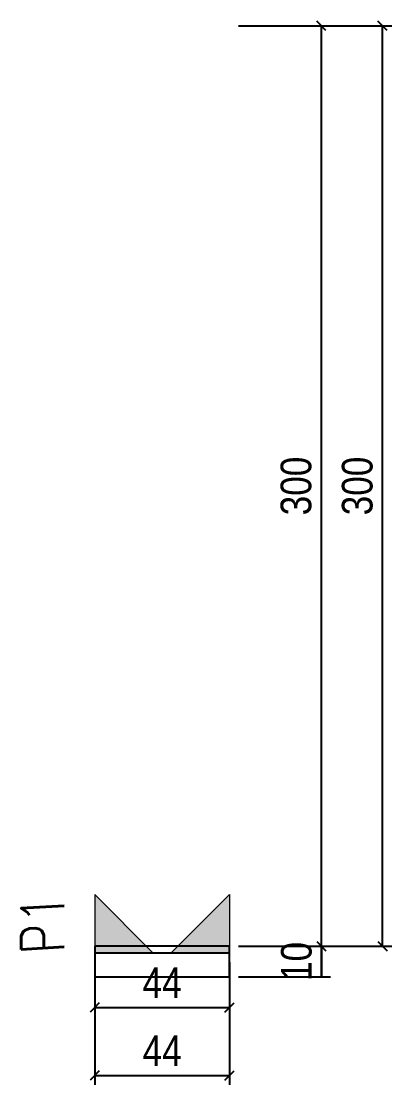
# Model space of a CAD drawing. Extents: x -7297 to 3875, y -901 to 149.
# Drawn here: x 3753.8 to 3874.8, y -244.5 to 102.2 of the extents above; entities that cross this region are included whole.
import ezdxf

# ---------------------------------------------------------------- set-up
doc = ezdxf.new("R2010")
doc.units = 0
doc.layers.get('0').update_dxf_attribs({"color": 1, "lineweight": 9})
for name, color, linetype in [('cotas', 4, 'Continuous'), ('NOMENCLATURA', 7, 'Continuous'), ('P-NOTAS', 7, 'Continuous'), ('SARR_2.2x10', 60, 'Continuous'), ('SARR_2.2x7', 40, 'Continuous')]:
    doc.layers.add(name, color=color, linetype=linetype)
doc.layers.add('HACHURA_CANTONEIRA', color=162, linetype='Continuous', lineweight=15)
doc.styles.add('COTA TECNICA', font='techl___.ttf', dxfattribs={"height": 10})
doc.styles.get("Standard").update_dxf_attribs({"font": 'romans.shx', "width": 0.8, "height": 14})
doc.dimstyles.new('PAINEL-NOVA', dxfattribs={"dimtxt": 10, "dimasz": 3, "dimexe": 3, "dimexo": 3, "dimgap": 3, "dimtad": 1, "dimdec": 1, "dimzin": 12, "dimdsep": 46, "dimtxsty": 'COTA TECNICA', "dimblk1": 'OBLIQUE', "dimblk2": 'OBLIQUE', "dimsah": 1, "dimcen": 0.9, "dimclrd": 4, "dimclre": 4, "dimclrt": 240, "dimadec": 1, "dimazin": 3, "dimtfac": 1, "dimtdec": 1, "dimtix": 1, "dimtmove": 0, "dimatfit": 3, "dimfxl": 1, "dimtolj": 1, "dimtzin": 12, "dimarcsym": 0})

# ---------------------------------------------------------------- blocks, each defined once
blk = doc.blocks.new('_Oblique')
at = {"color": 0, "linetype": 'ByBlock', "lineweight": -2}
blk.add_line((-0.5, -0.5), (0.5, 0.5), dxfattribs=at)
blk = doc.blocks.new('*D4598')
at = {"layer": 'Defpoints', "color": 0, "linetype": 'Continuous', "ltscale": 30, "transparency": 16777216}
for p in [(3777.83, -214.35), (3821.83, -214.35), (3821.83, -219.35)]:
    blk.add_point(p, dxfattribs=at)
at = {"layer": 'P-NOTAS', "color": 4, "linetype": 'Continuous', "lineweight": -2, "ltscale": 30, "transparency": 16777216}
for p, q in [((3777.83, -217.35), (3777.83, -222.35)), ((3821.83, -217.35), (3821.83, -222.35)), ((3777.83, -219.35), (3821.83, -219.35))]:
    blk.add_line(p, q, dxfattribs=at)
at = {"layer": 'P-NOTAS', "color": 4, "linetype": 'Continuous', "lineweight": -2, "ltscale": 30, "transparency": 16777216, "xscale": 3, "yscale": 3, "zscale": 3, "rotation": 180}
blk.add_blockref('_Oblique', (3777.83, -219.35), dxfattribs=at)
at = {"layer": 'P-NOTAS', "color": 4, "linetype": 'Continuous', "lineweight": -2, "ltscale": 30, "transparency": 16777216, "xscale": 3, "yscale": 3, "zscale": 3}
blk.add_blockref('_Oblique', (3821.83, -219.35), dxfattribs=at)
at = {"layer": 'P-NOTAS', "color": 240, "linetype": 'Continuous', "ltscale": 30, "transparency": 16777216, "insert": (3799.83, -211.27), "char_height": 10, "attachment_point": 5, "style": 'COTA TECNICA'}
blk.add_mtext('\\A1;44', dxfattribs=at)
blk = doc.blocks.new('*D4599')
at = {"layer": 'Defpoints', "color": 0, "linetype": 'Continuous', "ltscale": 30, "transparency": 16777216}
for p in [(3821.83, 100.65), (3871.83, 100.65), (3821.83, -199.35)]:
    blk.add_point(p, dxfattribs=at)
at = {"layer": 'P-NOTAS', "color": 4, "linetype": 'Continuous', "lineweight": -2, "ltscale": 30, "transparency": 16777216}
for p, q in [((3824.83, 100.65), (3874.83, 100.65)), ((3871.83, -199.35), (3871.83, 100.65)), ((3824.83, -199.35), (3874.83, -199.35))]:
    blk.add_line(p, q, dxfattribs=at)
at = {"layer": 'P-NOTAS', "color": 4, "linetype": 'Continuous', "lineweight": -2, "ltscale": 30, "transparency": 16777216, "xscale": 3, "yscale": 3, "zscale": 3}
for p, rotation in [((3871.83, 100.65), 90), ((3871.83, -199.35), 270)]:
    blk.add_blockref('_Oblique', p, dxfattribs=dict(at, rotation=rotation))
at = {"layer": 'P-NOTAS', "color": 240, "linetype": 'Continuous', "ltscale": 30, "transparency": 16777216, "insert": (3863.61, -49.35), "char_height": 10, "attachment_point": 5, "rotation": 90, "style": 'COTA TECNICA'}
blk.add_mtext('\\A1;300', dxfattribs=at)
blk = doc.blocks.new('*D4600')
at = {"layer": 'Defpoints', "color": 0, "linetype": 'Continuous', "ltscale": 30, "transparency": 16777216}
for p in [(3821.83, -199.35), (3821.83, -209.35), (3851.83, -209.35)]:
    blk.add_point(p, dxfattribs=at)
at = {"layer": 'P-NOTAS', "color": 4, "linetype": 'Continuous', "lineweight": -2, "ltscale": 30, "transparency": 16777216}
for p, q in [((3824.83, -199.35), (3854.83, -199.35)), ((3851.83, -199.35), (3851.83, -209.35)), ((3824.83, -209.35), (3854.83, -209.35))]:
    blk.add_line(p, q, dxfattribs=at)
at = {"layer": 'P-NOTAS', "color": 240, "linetype": 'Continuous', "ltscale": 30, "transparency": 16777216, "insert": (3843.73, -204.35), "char_height": 10, "attachment_point": 5, "rotation": 90, "style": 'COTA TECNICA'}
blk.add_mtext('\\A1;10', dxfattribs=at)
blk = doc.blocks.new('*D4601')
at = {"layer": 'Defpoints', "color": 0, "linetype": 'Continuous', "ltscale": 30, "transparency": 16777216}
for p in [(3821.83, -199.35), (3851.83, -199.35), (3821.83, -209.35)]:
    blk.add_point(p, dxfattribs=at)
at = {"layer": 'P-NOTAS', "color": 4, "linetype": 'Continuous', "lineweight": -2, "ltscale": 30, "transparency": 16777216}
for p, q in [((3824.83, -199.35), (3854.83, -199.35)), ((3851.83, -209.35), (3851.83, -199.35)), ((3824.83, -209.35), (3854.83, -209.35))]:
    blk.add_line(p, q, dxfattribs=at)
at = {"layer": 'P-NOTAS', "color": 240, "linetype": 'Continuous', "ltscale": 30, "transparency": 16777216, "insert": (3843.73, -204.35), "char_height": 10, "attachment_point": 5, "rotation": 90, "style": 'COTA TECNICA'}
blk.add_mtext('\\A1;10', dxfattribs=at)
blk = doc.blocks.new('*D4602')
at = {"layer": 'Defpoints', "color": 0, "linetype": 'Continuous', "ltscale": 30, "transparency": 16777216}
for p in [(3821.83, 100.65), (3851.83, 100.65), (3821.83, -199.35)]:
    blk.add_point(p, dxfattribs=at)
at = {"layer": 'P-NOTAS', "color": 4, "linetype": 'Continuous', "lineweight": -2, "ltscale": 30, "transparency": 16777216}
for p, q in [((3824.83, 100.65), (3854.83, 100.65)), ((3851.83, -199.35), (3851.83, 100.65)), ((3824.83, -199.35), (3854.83, -199.35))]:
    blk.add_line(p, q, dxfattribs=at)
at = {"layer": 'P-NOTAS', "color": 4, "linetype": 'Continuous', "lineweight": -2, "ltscale": 30, "transparency": 16777216, "xscale": 3, "yscale": 3, "zscale": 3}
for p, rotation in [((3851.83, 100.65), 90), ((3851.83, -199.35), 270)]:
    blk.add_blockref('_Oblique', p, dxfattribs=dict(at, rotation=rotation))
at = {"layer": 'P-NOTAS', "color": 240, "linetype": 'Continuous', "ltscale": 30, "transparency": 16777216, "insert": (3843.61, -49.35), "char_height": 10, "attachment_point": 5, "rotation": 90, "style": 'COTA TECNICA'}
blk.add_mtext('\\A1;300', dxfattribs=at)
blk = doc.blocks.new('*D4603')
at = {"layer": 'Defpoints', "color": 0, "linetype": 'Continuous', "ltscale": 30, "transparency": 16777216}
for p in [(3777.83, -201.55), (3821.83, -201.55), (3821.83, -241.55)]:
    blk.add_point(p, dxfattribs=at)
at = {"layer": 'P-NOTAS', "color": 4, "linetype": 'Continuous', "lineweight": -2, "ltscale": 30, "transparency": 16777216}
for p, q in [((3777.83, -204.55), (3777.83, -244.55)), ((3821.83, -204.55), (3821.83, -244.55)), ((3777.83, -241.55), (3821.83, -241.55))]:
    blk.add_line(p, q, dxfattribs=at)
at = {"layer": 'P-NOTAS', "color": 4, "linetype": 'Continuous', "lineweight": -2, "ltscale": 30, "transparency": 16777216, "xscale": 3, "yscale": 3, "zscale": 3, "rotation": 180}
blk.add_blockref('_Oblique', (3777.83, -241.55), dxfattribs=at)
at = {"layer": 'P-NOTAS', "color": 4, "linetype": 'Continuous', "lineweight": -2, "ltscale": 30, "transparency": 16777216, "xscale": 3, "yscale": 3, "zscale": 3}
blk.add_blockref('_Oblique', (3821.83, -241.55), dxfattribs=at)
at = {"layer": 'P-NOTAS', "color": 240, "linetype": 'Continuous', "ltscale": 30, "transparency": 16777216, "insert": (3799.83, -233.47), "char_height": 10, "attachment_point": 5, "style": 'COTA TECNICA'}
blk.add_mtext('\\A1;44', dxfattribs=at)
blk = doc.blocks.new('T-GRA-E')
at = {"layer": 'HACHURA_CANTONEIRA', "color": 7}
blk.add_lwpolyline([(0, 19), (0, 0), (19.01, 0)], close=True, dxfattribs=at)
blk = doc.blocks.new('GRA-E')
at = {"layer": 'HACHURA_CANTONEIRA'}
h = blk.add_hatch(color=256, dxfattribs=at)
h.dxf.hatch_style = 1
h.paths.add_polyline_path([(0, 19), (0, 0), (19.01, 0)])
at = {"layer": 'cotas'}
blk.add_blockref('T-GRA-E', (0, 0), dxfattribs=at)
blk = doc.blocks.new('T-GRA-D')
at = {"layer": 'HACHURA_CANTONEIRA', "color": 7}
blk.add_lwpolyline([(0, 19), (0, 0), (-19.01, 0)], close=True, dxfattribs=at)
blk = doc.blocks.new('GRA-D')
at = {"layer": 'HACHURA_CANTONEIRA'}
h = blk.add_hatch(color=256, dxfattribs=at)
h.dxf.hatch_style = 1
h.paths.add_polyline_path([(0, 19), (0, 0), (-19.01, 0)])
at = {"layer": 'cotas'}
blk.add_blockref('T-GRA-D', (0, 0), dxfattribs=at)

msp = doc.modelspace()

# ---------------------------------------------------------------- linework, layer by layer
at = {"layer": 'SARR_2.2x10', "linetype": 'Continuous', "ltscale": 30}
for p, q in [((3821.83, -199.35), (3777.83, -199.35)), ((3777.83, -199.35), (3777.83, -209.35)), ((3821.83, -209.35), (3821.83, -199.35)), ((3777.83, -209.35), (3821.83, -209.35))]:
    msp.add_line(p, q, dxfattribs=at)
at = {"layer": 'SARR_2.2x7', "linetype": 'Continuous', "ltscale": 30}
for p, q in [((3821.83, -199.35), (3777.83, -199.35)), ((3777.83, -199.35), (3777.83, -201.55)), ((3777.83, -199.35), (3777.83, -199.35)), ((3777.83, -199.35), (3777.83, -199.35)), ((3777.83, -199.35), (3777.83, -199.35)), ((3777.83, -199.35), (3777.83, -199.35)), ((3821.83, -201.55), (3821.83, -199.35)), ((3821.83, -199.35), (3821.83, -199.35)), ((3821.83, -199.35), (3821.83, -199.35)), ((3821.83, -199.35), (3821.83, -199.35)), ((3821.83, -199.35), (3821.83, -199.35)), ((3777.83, -201.55), (3821.83, -201.55))]:
    msp.add_line(p, q, dxfattribs=at)

# ---------------------------------------------------------------- block references
for name, p in [('GRA-E', (3777.83, -201.55)), ('GRA-D', (3821.83, -201.55))]:
    msp.add_blockref(name, p, dxfattribs=at)

# ---------------------------------------------------------------- texts
at = {"layer": 'NOMENCLATURA', "linetype": 'Continuous', "ltscale": 30, "oblique": 356.6025, "width": 0.8}
msp.add_text('P1', height=14, rotation=90, dxfattribs=at).set_placement((3767.83, -201.55))

# ---------------------------------------------------------------- dimensions: what is measured, and where the dimension line sits
at = {"layer": 'P-NOTAS', "linetype": 'Continuous', "ltscale": 30}
for base, p1, p2, picture, middle in [((3871.83, 100.65), (3821.83, -199.35), (3821.83, 100.65), '*D4599', (3863.61, -49.35)), ((3851.83, 100.65), (3821.83, -199.35), (3821.83, 100.65), '*D4602', (3843.61, -49.35)), ((3851.83, -209.35), (3821.83, -199.35), (3821.83, -209.35), '*D4600', (3843.73, -204.35)), ((3851.83, -199.35), (3821.83, -209.35), (3821.83, -199.35), '*D4601', (3843.73, -204.35))]:
    dim = msp.add_linear_dim(base=base, p1=p1, p2=p2, angle=90, dimstyle='PAINEL-NOVA', dxfattribs=at)
    dim.commit()
    dim.dimension.update_dxf_attribs({"geometry": picture, "text_midpoint": middle})
for base, p1, p2, picture, middle in [((3821.83, -241.55), (3777.83, -201.55), (3821.83, -201.55), '*D4603', (3799.83, -233.47)), ((3821.83, -219.35), (3777.83, -214.35), (3821.83, -214.35), '*D4598', (3799.83, -211.27))]:
    dim = msp.add_linear_dim(base=base, p1=p1, p2=p2, dimstyle='PAINEL-NOVA', dxfattribs=at)
    dim.commit()
    dim.dimension.update_dxf_attribs({"geometry": picture, "text_midpoint": middle})

doc.saveas('drawing.dxf')
